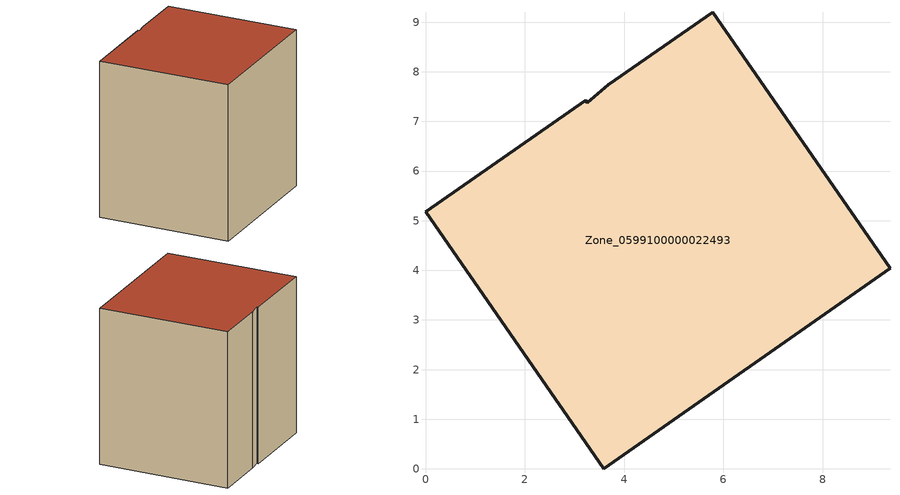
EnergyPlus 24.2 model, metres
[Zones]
Zone_0599100000022493
 floor ground (C_G): 0,5.18 3.23,7.42 3.26,7.38 3.68,7.74 5.79,9.2 9.36,4.04 3.59,0 z0
 wall outside (C_F): 9.36,4.04 5.79,9.2 3.68,7.74 3.26,7.38 3.23,7.42 0,5.18 3.59,0 9.36,4.04 z0:7.48
 roof outside (C_R): 3.23,7.42 0,5.18 3.59,0 9.36,4.04 5.79,9.2 3.68,7.74 3.26,7.38 z7.48
[BUILDING]
Pand.0599100000022493: North Axis=0; Terrain=City; Loads Convergence Tolerance Value=0.04; Temperature Convergence Tolerance Value=0.4; Solar Distribution=FullExterior; Maximum Number of Warmup Days=25; Minimum Number of Warmup Days=1
[Site:Location]
Rotterdam.The.Hague.AP_ZH_NLD Design_Conditions: Latitude=51.96; Longitude=4.45; Time Zone=1; Elevation=-4.5
[SITE:GROUNDTEMPERATURE:BUILDINGSURFACE]
18, 18, 18, 18, 18, 18, 18, 18, 18, 18, 18, 18
[MATERIAL] Thermal Absorptance=0.9; Solar Absorptance=0.7; Visible Absorptance=0.7
Name | Roughness | Thickness | Conductivity | Density | Specific Heat
G.TC.1946 | MediumSmooth | 0.15 | 1 | 540 | 1210
F.TC.1946 | Rough | 0.3 | 0.857143 | 1920 | 840
R.TC.1946 | MediumRough | 0.2 | 0.909091 | 1500 | 1000
[CONSTRUCTION]
C_G: G.TC.1946
C_F: F.TC.1946
C_R: R.TC.1946
[ZONE]
Zone_0599100000022493: Type=1; Multiplier=1; Ceiling Height=Autocalculate; Volume=Autocalculate; Floor Area=autocalculate; Part of Total Floor Area=Yes
[ZONEINFILTRATION:DESIGNFLOWRATE]
Infil_Zone_0599100000022493: Zone or ZoneList or Space or SpaceList=Zone_0599100000022493; Schedule=AlwaysOn; Design Flow Rate Calculation Method=Flow/Area; Flow Rate per Floor Area=0.003; Constant Term Coefficient=1; Temperature Term Coefficient=0; Velocity Term Coefficient=0; Velocity Squared Term Coefficient=0
[HVACTEMPLATE:ZONE:IDEALLOADSAIRSYSTEM]
Zone_0599100000022493: Maximum Heating Supply Air Temperature=50; Minimum Cooling Supply Air Temperature=13; Maximum Heating Supply Air Humidity Ratio=0.0156; Minimum Cooling Supply Air Humidity Ratio=0.0077; Heating Limit=NoLimit; Cooling Limit=NoLimit; Dehumidification Control Type=ConstantSensibleHeatRatio; Cooling Sensible Heat Ratio=0.7; Dehumidification Setpoint=60; Humidification Control Type=None; Humidification Setpoint=30; Outdoor Air Method=None; Outdoor Air Flow Rate per Person=0.00944; Outdoor Air Flow Rate per Zone Floor Area=0; Outdoor Air Flow Rate per Zone=0; Demand Controlled Ventilation Type=None; Outdoor Air Economizer Type=NoEconomizer; Heat Recovery Type=None; Sensible Heat Recovery Effectiveness=0.7; Latent Heat Recovery Effectiveness=0.65
[ZONECONTROL:THERMOSTAT]
ThermostatControl_Zone_0599100000022493: Zone or ZoneList=Zone_0599100000022493; Control Type Schedule=DualSetpointControlType; Control 1=Thermostat_Zone_0599100000022493; Temperature Difference Between Cutout And Setpoint=0
[THERMOSTATSETPOINT:DUALSETPOINT]
Thermostat_Zone_0599100000022493: Heating Setpoint Temperature Schedule=HeatingSetpoint_Zone_0599100000022493; Cooling Setpoint Temperature Schedule=CoolingSetpoint_Zone_0599100000022493
[SCHEDULE:COMPACT]
HeatingSetpoint_Zone_0599100000022493: Through: 12/31, For: AllDays, Until: 24:00, 21
CoolingSetpoint_Zone_0599100000022493: Through: 12/31, For: AllDays, Until: 24:00, 24
DualSetpointControlType: Through: 12/31, For: AllDays, Until: 24:00, 4
AlwaysOn: Through: 12/31, For: AllDays, Until: 24:00, 1
